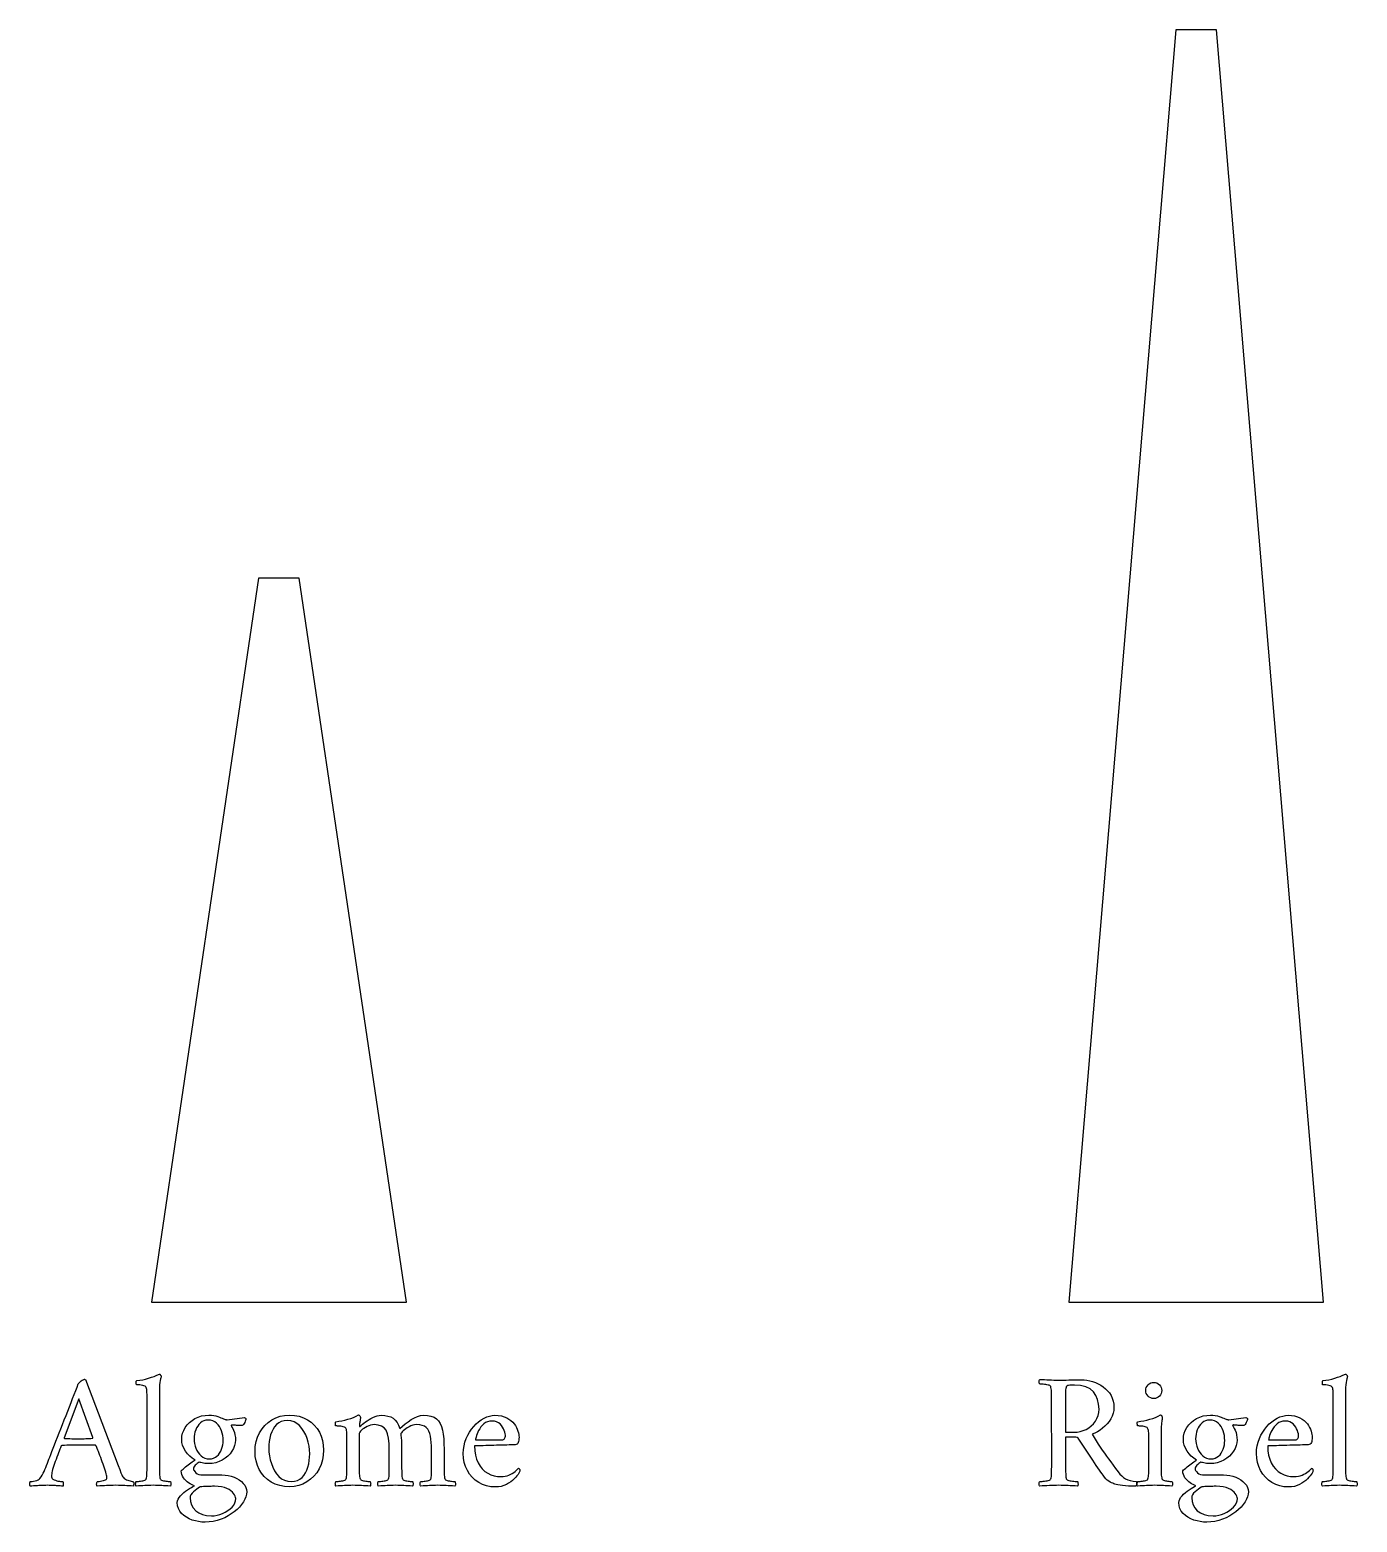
# Model space of a CAD drawing. Header units: millimetres. Extents: x -4 to 95, y -64 to 47.
# Drawn here: x 31.11 to 57.16, y -64.32 to -35.04 of the extents above; entities that cross this region are included whole.
import ezdxf

# ---------------------------------------------------------------- set-up
doc = ezdxf.new("R2010")
doc.units = ezdxf.units.MM
doc.layers.add('CUT_OUTER', color=1, linetype='Continuous')
doc.layers.add('TEXT', color=5, linetype='Continuous')

msp = doc.modelspace()

# ---------------------------------------------------------------- linework, layer by layer
at = {"layer": 'CUT_OUTER'}
for points in [[(51.5, -60), (56.5, -60), (54.4, -35.0374), (53.6, -35.0374)], [(33.5, -60), (38.5, -60), (36.4, -45.7925), (35.6, -45.7925)]]:
    msp.add_lwpolyline(points, close=True, dxfattribs=at)
at = {"layer": 'TEXT'}
for points in [[(33.4113, -61.8419), (33.4112, -61.8233), (33.4109, -61.8028), (33.4104, -61.7805), (33.4097, -61.7565), (33.4082, -61.7328), (33.4052, -61.7117), (33.4009, -61.6932), (33.3952, -61.6774), (33.386, -61.6613), (33.3714, -61.6484), (33.3513, -61.6387), (33.3258, -61.6323), (33.2971, -61.628), (33.2673, -61.625), (33.2366, -61.6232), (33.2048, -61.6226), (33.2033, -61.6201), (33.202, -61.6125), (33.2009, -61.5999), (33.2, -61.5823), (33.1999, -61.5644), (33.2012, -61.5512), (33.2039, -61.5426), (33.2081, -61.5387), (33.2673, -61.5309), (33.3258, -61.5206), (33.3835, -61.5076), (33.4403, -61.4919), (33.496, -61.4743), (33.55, -61.4552), (33.6024, -61.4348), (33.6532, -61.4129), (33.6596, -61.414), (33.6657, -61.4173), (33.6717, -61.4229), (33.6774, -61.4306), (33.6824, -61.4394), (33.6859, -61.448), (33.688, -61.4564), (33.6887, -61.4645), (33.6876, -61.469), (33.6843, -61.4823), (33.6787, -61.5044), (33.671, -61.5355), (33.6632, -61.5748), (33.6577, -61.6218), (33.6543, -61.6764), (33.6532, -61.7387), (33.6532, -63.2355), (33.6533, -63.2704), (33.6536, -63.304), (33.6541, -63.3365), (33.6548, -63.3677), (33.6564, -63.397), (33.6593, -63.4234), (33.6636, -63.447), (33.6694, -63.4677), (33.6747, -63.4756), (33.6843, -63.4831), (33.6981, -63.4901), (33.7161, -63.4968), (33.7367, -63.5027), (33.7581, -63.5077), (33.7802, -63.5116), (33.8032, -63.5145), (33.8249, -63.5166), (33.8431, -63.5181), (33.858, -63.5191), (33.8694, -63.5194), (33.8737, -63.527), (33.877, -63.5371), (33.8793, -63.5496), (33.8806, -63.5645), (33.8805, -63.5794), (33.8786, -63.5919), (33.8749, -63.602), (33.8694, -63.6097), (33.8224, -63.6066), (33.7782, -63.6036), (33.7369, -63.6009), (33.6984, -63.5984), (33.6601, -63.5963), (33.6194, -63.5948), (33.5762, -63.5939), (33.5306, -63.5935), (33.4866, -63.5939), (33.4448, -63.5948), (33.4051, -63.5963), (33.3677, -63.5984), (33.3299, -63.6009), (33.2891, -63.6036), (33.2453, -63.6066), (33.1984, -63.6097), (33.1928, -63.602), (33.1891, -63.5919), (33.1872, -63.5794), (33.1871, -63.5645), (33.1884, -63.5496), (33.1907, -63.5371), (33.1941, -63.527), (33.1984, -63.5194), (33.2097, -63.5191), (33.2242, -63.5181), (33.2419, -63.5166), (33.2629, -63.5145), (33.2853, -63.5116), (33.3073, -63.5077), (33.3288, -63.5027), (33.35, -63.4968), (33.3685, -63.4901), (33.3823, -63.4831), (33.3911, -63.4756), (33.3952, -63.4677), (33.4009, -63.447), (33.4052, -63.4234), (33.4082, -63.397), (33.4097, -63.3677), (33.4104, -63.3365), (33.4109, -63.304), (33.4112, -63.2704), (33.4113, -63.2355)], [(56.6903, -61.8419), (56.6902, -61.8233), (56.6899, -61.8028), (56.6894, -61.7805), (56.6887, -61.7565), (56.6872, -61.7328), (56.6843, -61.7117), (56.6799, -61.6932), (56.6742, -61.6774), (56.665, -61.6613), (56.6504, -61.6484), (56.6303, -61.6387), (56.6048, -61.6323), (56.5761, -61.628), (56.5464, -61.625), (56.5156, -61.6232), (56.4839, -61.6226), (56.4824, -61.6201), (56.481, -61.6125), (56.4799, -61.5999), (56.479, -61.5823), (56.4789, -61.5644), (56.4802, -61.5512), (56.483, -61.5426), (56.4871, -61.5387), (56.5464, -61.5309), (56.6048, -61.5206), (56.6625, -61.5076), (56.7194, -61.4919), (56.775, -61.4743), (56.829, -61.4552), (56.8815, -61.4348), (56.9323, -61.4129), (56.9386, -61.414), (56.9448, -61.4173), (56.9507, -61.4229), (56.9565, -61.4306), (56.9614, -61.4394), (56.9649, -61.448), (56.967, -61.4564), (56.9677, -61.4645), (56.9666, -61.469), (56.9633, -61.4823), (56.9578, -61.5044), (56.95, -61.5355), (56.9422, -61.5748), (56.9367, -61.6218), (56.9334, -61.6764), (56.9323, -61.7387), (56.9323, -63.2355), (56.9324, -63.2704), (56.9327, -63.304), (56.9332, -63.3365), (56.9339, -63.3677), (56.9354, -63.397), (56.9383, -63.4234), (56.9426, -63.447), (56.9484, -63.4677), (56.9537, -63.4756), (56.9633, -63.4831), (56.9771, -63.4901), (56.9952, -63.4968), (57.0157, -63.5027), (57.0371, -63.5077), (57.0593, -63.5116), (57.0823, -63.5145), (57.1039, -63.5166), (57.1222, -63.5181), (57.137, -63.5191), (57.1484, -63.5194), (57.1527, -63.527), (57.156, -63.5371), (57.1584, -63.5496), (57.1597, -63.5645), (57.1596, -63.5794), (57.1577, -63.5919), (57.1539, -63.602), (57.1484, -63.6097), (57.1014, -63.6066), (57.0573, -63.6036), (57.0159, -63.6009), (56.9774, -63.5984), (56.9391, -63.5963), (56.8984, -63.5948), (56.8552, -63.5939), (56.8097, -63.5935), (56.7656, -63.5939), (56.7238, -63.5948), (56.6842, -63.5963), (56.6468, -63.5984), (56.609, -63.6009), (56.5681, -63.6036), (56.5243, -63.6066), (56.4774, -63.6097), (56.4719, -63.602), (56.4681, -63.5919), (56.4662, -63.5794), (56.4661, -63.5645), (56.4674, -63.5496), (56.4698, -63.5371), (56.4731, -63.527), (56.4774, -63.5194), (56.4887, -63.5191), (56.5032, -63.5181), (56.521, -63.5166), (56.5419, -63.5145), (56.5643, -63.5116), (56.5863, -63.5077), (56.6079, -63.5027), (56.629, -63.4968), (56.6476, -63.4901), (56.6613, -63.4831), (56.6702, -63.4756), (56.6742, -63.4677), (56.6799, -63.447), (56.6843, -63.4234), (56.6872, -63.397), (56.6887, -63.3677), (56.6894, -63.3365), (56.6899, -63.304), (56.6902, -63.2704), (56.6903, -63.2355)], [(31.4565, -63.1613), (31.4584, -63.1564), (31.4641, -63.1415), (31.4737, -63.1168), (31.4871, -63.0823), (31.5037, -63.0392), (31.523, -62.9891), (31.5449, -62.932), (31.5694, -62.8677), (31.5961, -62.7981), (31.6246, -62.7246), (31.6549, -62.6473), (31.6871, -62.5661), (31.7203, -62.4825), (31.7536, -62.3976), (31.7872, -62.3115), (31.821, -62.2242), (31.8545, -62.1372), (31.8875, -62.052), (31.9199, -61.9686), (31.9516, -61.8871), (31.9822, -61.8089), (32.0109, -61.7355), (32.0378, -61.6669), (32.0629, -61.6032), (32.0713, -61.5899), (32.0835, -61.5758), (32.0995, -61.5609), (32.1194, -61.5452), (32.1398, -61.531), (32.1577, -61.521), (32.1729, -61.5149), (32.1855, -61.5129), (32.1884, -61.513), (32.1907, -61.5133), (32.1924, -61.5138), (32.1935, -61.5145), (32.1947, -61.5154), (32.1964, -61.5165), (32.1987, -61.5178), (32.2016, -61.5194), (32.8435, -63.2032), (32.8752, -63.2863), (32.8992, -63.3484), (32.9155, -63.3895), (32.9242, -63.4097), (32.9342, -63.4268), (32.948, -63.4427), (32.9656, -63.4575), (32.9871, -63.471), (33.0105, -63.483), (33.0339, -63.4931), (33.0573, -63.5015), (33.0806, -63.5081), (33.1019, -63.513), (33.119, -63.5165), (33.1318, -63.5186), (33.1403, -63.5194), (33.1458, -63.5285), (33.1492, -63.5399), (33.1506, -63.5535), (33.15, -63.5694), (33.1484, -63.5846), (33.1468, -63.5964), (33.1452, -63.6047), (33.1435, -63.6097), (33.098, -63.6066), (33.0548, -63.6036), (33.0141, -63.6009), (32.9758, -63.5984), (32.9369, -63.5963), (32.8944, -63.5948), (32.8482, -63.5939), (32.7984, -63.5935), (32.7459, -63.5939), (32.698, -63.5948), (32.6547, -63.5963), (32.6161, -63.5984), (32.5775, -63.6009), (32.5343, -63.6036), (32.4864, -63.6066), (32.4339, -63.6097), (32.4283, -63.602), (32.4246, -63.5919), (32.4227, -63.5794), (32.4226, -63.5645), (32.4241, -63.5496), (32.427, -63.5371), (32.4314, -63.527), (32.4371, -63.5194), (32.4536, -63.5186), (32.4742, -63.5165), (32.4988, -63.513), (32.5274, -63.5081), (32.5556, -63.5019), (32.579, -63.4948), (32.5976, -63.4866), (32.6113, -63.4774), (32.6169, -63.4698), (32.621, -63.4597), (32.6234, -63.4472), (32.6242, -63.4323), (32.6229, -63.4152), (32.619, -63.3931), (32.6124, -63.366), (32.6032, -63.3339), (32.592, -63.2981), (32.5794, -63.2601), (32.5654, -63.2199), (32.55, -63.1774), (32.5339, -63.1342), (32.5177, -63.0915), (32.5016, -63.0495), (32.4855, -63.0081), (32.4701, -62.9688), (32.456, -62.9331), (32.4434, -62.901), (32.4323, -62.8726), (32.4231, -62.8493), (32.4165, -62.8327), (32.4126, -62.8227), (32.4113, -62.8194), (32.4109, -62.819), (32.4097, -62.8177), (32.4077, -62.8157), (32.4048, -62.8129), (32.4016, -62.8101), (32.3984, -62.8081), (32.3952, -62.8069), (32.3919, -62.8065), (32.3663, -62.805), (32.3379, -62.804), (32.3067, -62.8034), (32.2726, -62.8032), (32.2377, -62.8032), (32.204, -62.8032), (32.1716, -62.8032), (32.1403, -62.8032), (32.1323, -62.8032), (32.1242, -62.8032), (32.1161, -62.8032), (32.1081, -62.8032), (32.1002, -62.8032), (32.0927, -62.8032), (32.0857, -62.8032), (32.079, -62.8032), (32.0325, -62.8033), (31.9895, -62.8036), (31.9502, -62.8041), (31.9145, -62.8048), (31.8782, -62.8059), (31.8371, -62.8077), (31.7911, -62.81), (31.7403, -62.8129), (31.7385, -62.8132), (31.7363, -62.8141), (31.7337, -62.8156), (31.7306, -62.8177), (31.7278, -62.8199), (31.7258, -62.8214), (31.7246, -62.8223), (31.7242, -62.8226), (31.7227, -62.8266), (31.7181, -62.8387), (31.7106, -62.8589), (31.7, -62.8871), (31.6873, -62.9209), (31.6734, -62.9577), (31.6583, -62.9975), (31.6419, -63.0403), (31.6255, -63.084), (31.6101, -63.1262), (31.5957, -63.167), (31.5823, -63.2065), (31.5691, -63.2452), (31.5585, -63.2806), (31.5505, -63.3129), (31.5452, -63.3419), (31.5416, -63.3679), (31.5391, -63.3911), (31.5376, -63.4115), (31.5371, -63.429), (31.5402, -63.4459), (31.5496, -63.4609), (31.5652, -63.4741), (31.5871, -63.4855), (31.6123, -63.4951), (31.6379, -63.5028), (31.6639, -63.5088), (31.6903, -63.5129), (31.7144, -63.5157), (31.7335, -63.5177), (31.7475, -63.519), (31.7565, -63.5194), (31.7595, -63.5243), (31.7621, -63.5327), (31.7643, -63.5445), (31.7661, -63.5597), (31.7671, -63.5755), (31.7669, -63.5891), (31.7655, -63.6005), (31.7629, -63.6097), (31.7334, -63.6081), (31.706, -63.6065), (31.6809, -63.6048), (31.6581, -63.6032), (31.6363, -63.6016), (31.6145, -63.6), (31.5927, -63.5984), (31.571, -63.5968), (31.5475, -63.5954), (31.5206, -63.5944), (31.4902, -63.5938), (31.4565, -63.5935), (31.4224, -63.5938), (31.3911, -63.5944), (31.3627, -63.5954), (31.3371, -63.5968), (31.3129, -63.5984), (31.2887, -63.6), (31.2645, -63.6016), (31.2403, -63.6032), (31.2145, -63.6048), (31.1855, -63.6065), (31.1532, -63.6081), (31.1177, -63.6097), (31.1149, -63.6047), (31.1129, -63.5964), (31.1117, -63.5846), (31.1113, -63.5694), (31.1117, -63.5535), (31.1129, -63.5399), (31.1149, -63.5285), (31.1177, -63.5194), (31.1348, -63.5184), (31.1569, -63.5157), (31.184, -63.5112), (31.2161, -63.5048), (31.2479, -63.4965), (31.2738, -63.4859), (31.2939, -63.4731), (31.3081, -63.4581), (31.3314, -63.4265), (31.3528, -63.3931), (31.3725, -63.358), (31.3903, -63.321), (31.4072, -63.2826), (31.4238, -63.2431), (31.4402, -63.2027), (31.4565, -63.1613)], [(51.7484, -61.5226), (51.802, -61.5248), (51.8565, -61.5315), (51.9117, -61.5425), (51.9677, -61.5581), (52.0231, -61.5778), (52.0762, -61.6016), (52.1271, -61.6294), (52.1758, -61.6613), (52.2211, -61.6973), (52.2617, -61.7375), (52.2977, -61.782), (52.329, -61.8306), (52.3544, -61.8836), (52.3726, -61.9407), (52.3835, -62.0021), (52.3871, -62.0677), (52.3832, -62.1238), (52.3714, -62.179), (52.3517, -62.2335), (52.3242, -62.2871), (52.2905, -62.3387), (52.2524, -62.3871), (52.2099, -62.4323), (52.1629, -62.4742), (52.1132, -62.5117), (52.0625, -62.5435), (52.0108, -62.5698), (51.9581, -62.5903), (51.9996, -62.6583), (52.0403, -62.7234), (52.0802, -62.7857), (52.1194, -62.8452), (52.1585, -62.9031), (52.1984, -62.9609), (52.2391, -63.0184), (52.2806, -63.0758), (52.3238, -63.1346), (52.3694, -63.1964), (52.4173, -63.2612), (52.4677, -63.329), (52.5023, -63.3714), (52.5383, -63.4081), (52.5757, -63.4391), (52.6145, -63.4645), (52.6572, -63.4849), (52.706, -63.5008), (52.7612, -63.5123), (52.8226, -63.5194), (52.8278, -63.5272), (52.8306, -63.5379), (52.831, -63.5514), (52.829, -63.5677), (52.826, -63.5837), (52.8234, -63.596), (52.8212, -63.6046), (52.8194, -63.6097), (52.7436, -63.609), (52.6746, -63.6069), (52.6122, -63.6033), (52.5565, -63.5984), (52.5076, -63.5924), (52.4657, -63.5859), (52.4309, -63.5787), (52.4032, -63.571), (52.3855, -63.5636), (52.3645, -63.5544), (52.3403, -63.5434), (52.3129, -63.5306), (52.2841, -63.5142), (52.2556, -63.4923), (52.2276, -63.465), (52.2, -63.4323), (52.1883, -63.4163), (52.1726, -63.3944), (52.1528, -63.3663), (52.129, -63.3323), (52.102, -63.2931), (52.0726, -63.25), (52.0407, -63.2028), (52.0065, -63.1516), (51.9704, -63.0975), (51.9331, -63.0415), (51.8946, -62.9838), (51.8548, -62.9242), (51.8149, -62.864), (51.7758, -62.8044), (51.7375, -62.7455), (51.7, -62.6871), (51.6843, -62.6702), (51.6629, -62.6581), (51.6359, -62.6508), (51.6032, -62.6484), (51.4387, -62.6484), (51.4387, -63.2355), (51.4387, -63.2403), (51.4387, -63.2452), (51.4387, -63.25), (51.4387, -63.2548), (51.4387, -63.2597), (51.4387, -63.2645), (51.4387, -63.2694), (51.4387, -63.2742), (51.4388, -63.3041), (51.4391, -63.3327), (51.4396, -63.3598), (51.4403, -63.3855), (51.4416, -63.4094), (51.444, -63.431), (51.4473, -63.4505), (51.4516, -63.4677), (51.4573, -63.4756), (51.4677, -63.4831), (51.4831, -63.4901), (51.5032, -63.4968), (51.5262, -63.5027), (51.55, -63.5077), (51.5746, -63.5116), (51.6, -63.5145), (51.6238, -63.5166), (51.6435, -63.5181), (51.6593, -63.5191), (51.671, -63.5194), (51.6753, -63.527), (51.6786, -63.5371), (51.6809, -63.5496), (51.6823, -63.5645), (51.6822, -63.5794), (51.6802, -63.5919), (51.6765, -63.602), (51.671, -63.6097), (51.6231, -63.6066), (51.5762, -63.6036), (51.5303, -63.6009), (51.4855, -63.5984), (51.4408, -63.5963), (51.3956, -63.5948), (51.3497, -63.5939), (51.3032, -63.5935), (51.2579, -63.5939), (51.2121, -63.5948), (51.1659, -63.5963), (51.1194, -63.5984), (51.0724, -63.6009), (51.025, -63.6036), (50.9772, -63.6066), (50.929, -63.6097), (50.9235, -63.602), (50.9198, -63.5919), (50.9178, -63.5794), (50.9177, -63.5645), (50.9191, -63.5496), (50.9214, -63.5371), (50.9247, -63.527), (50.929, -63.5194), (50.9407, -63.5191), (50.9565, -63.5181), (50.9762, -63.5166), (51, -63.5145), (51.0255, -63.5116), (51.0504, -63.5077), (51.0747, -63.5027), (51.0984, -63.4968), (51.1191, -63.4901), (51.1343, -63.4831), (51.1441, -63.4756), (51.1484, -63.4677), (51.1541, -63.447), (51.1585, -63.4234), (51.1614, -63.397), (51.1629, -63.3677), (51.1636, -63.3365), (51.1641, -63.304), (51.1644, -63.2704), (51.1645, -63.2355), (51.1613, -61.8903), (51.1612, -61.8553), (51.1609, -61.8214), (51.1604, -61.7884), (51.1597, -61.7565), (51.1582, -61.7265), (51.1552, -61.6996), (51.1509, -61.6757), (51.1452, -61.6548), (51.1408, -61.6458), (51.131, -61.6379), (51.1158, -61.6313), (51.0952, -61.6258), (51.0716, -61.6213), (51.0476, -61.6173), (51.0232, -61.614), (50.9984, -61.6113), (50.9753, -61.6092), (50.956, -61.6077), (50.9406, -61.6068), (50.929, -61.6065), (50.9247, -61.5988), (50.9214, -61.5887), (50.9191, -61.5762), (50.9177, -61.5613), (50.9178, -61.5464), (50.9198, -61.5339), (50.9235, -61.5238), (50.929, -61.5161), (50.9771, -61.5178), (51.0246, -61.5198), (51.0715, -61.5219), (51.1177, -61.5242), (51.1636, -61.5263), (51.2093, -61.5278), (51.2547, -61.5287), (51.3, -61.529), (51.3477, -61.5288), (51.3972, -61.5282), (51.4485, -61.5272), (51.5016, -61.5258), (51.5576, -61.5244), (51.6173, -61.5234), (51.6809, -61.5228), (51.7484, -61.5226)], [(52.0935, -62.0968), (52.0866, -61.9982), (52.0657, -61.9089), (52.0309, -61.8288), (51.9823, -61.7581), (51.9172, -61.7002), (51.8335, -61.6589), (51.7309, -61.6341), (51.6097, -61.6258), (51.5932, -61.626), (51.573, -61.6266), (51.5489, -61.6276), (51.521, -61.629), (51.4943, -61.6319), (51.4738, -61.6371), (51.4596, -61.6448), (51.4516, -61.6548), (51.4459, -61.6719), (51.4415, -61.694), (51.4386, -61.7211), (51.4371, -61.7532), (51.4364, -61.788), (51.4359, -61.823), (51.4356, -61.8582), (51.4355, -61.8935), (51.4387, -62.5516), (51.6065, -62.5516), (51.667, -62.5481), (51.7262, -62.5375), (51.784, -62.5199), (51.8403, -62.4952), (51.8934, -62.4641), (51.9415, -62.4274), (51.9846, -62.3851), (52.0226, -62.3371), (52.0536, -62.284), (52.0758, -62.2262), (52.0891, -62.1638), (52.0935, -62.0968)], [(53.0097, -61.7323), (53.0126, -61.7011), (53.0214, -61.6722), (53.036, -61.6455), (53.0565, -61.621), (53.0809, -61.6005), (53.1077, -61.5859), (53.1366, -61.5771), (53.1677, -61.5742), (53.1989, -61.5771), (53.2278, -61.5859), (53.2545, -61.6005), (53.279, -61.621), (53.2995, -61.6455), (53.3141, -61.6722), (53.3229, -61.7011), (53.3258, -61.7323), (53.3229, -61.7634), (53.3141, -61.7923), (53.2995, -61.8191), (53.279, -61.8435), (53.2545, -61.864), (53.2278, -61.8786), (53.1989, -61.8874), (53.1677, -61.8903), (53.1366, -61.8874), (53.1077, -61.8786), (53.0809, -61.864), (53.0565, -61.8435), (53.036, -61.8191), (53.0214, -61.7923), (53.0126, -61.7634), (53.0097, -61.7323)], [(32.0726, -61.8935), (31.7855, -62.6613), (31.7856, -62.6617), (31.7859, -62.6629), (31.7864, -62.6649), (31.7871, -62.6677), (31.788, -62.6706), (31.7891, -62.6726), (31.7904, -62.6738), (31.7919, -62.6742), (31.8241, -62.6757), (31.8593, -62.677), (31.8975, -62.6781), (31.9387, -62.679), (31.9793, -62.6797), (32.0157, -62.6802), (32.0479, -62.6805), (32.0758, -62.6806), (32.112, -62.6804), (32.1464, -62.6798), (32.1789, -62.6788), (32.2097, -62.6774), (32.2402, -62.6758), (32.2722, -62.6742), (32.3055, -62.6726), (32.3403, -62.671), (32.3432, -62.6705), (32.3456, -62.669), (32.3473, -62.6664), (32.3484, -62.6629), (32.3491, -62.6594), (32.3496, -62.6569), (32.3499, -62.6553), (32.35, -62.6548)], [(34.8823, -63.3903), (34.9443, -63.3931), (35.0044, -63.4016), (35.0628, -63.4157), (35.1194, -63.4355), (35.1724, -63.4599), (35.2202, -63.4879), (35.2627, -63.5196), (35.3, -63.5548), (35.3303, -63.5929), (35.352, -63.6331), (35.365, -63.6752), (35.3694, -63.7194), (35.3652, -63.7681), (35.3528, -63.8177), (35.3322, -63.8681), (35.3032, -63.9194), (35.2672, -63.9702), (35.2254, -64.0194), (35.1777, -64.0669), (35.1242, -64.1129), (35.0655, -64.1559), (35.0024, -64.1948), (34.9349, -64.2293), (34.8629, -64.2597), (34.7877, -64.2844), (34.7105, -64.302), (34.6313, -64.3126), (34.55, -64.3161), (34.4871, -64.3135), (34.4242, -64.3056), (34.3613, -64.2925), (34.2984, -64.2742), (34.2381, -64.2505), (34.1831, -64.2214), (34.1333, -64.1868), (34.0887, -64.1468), (34.052, -64.1013), (34.0258, -64.0504), (34.0101, -63.9941), (34.0048, -63.9323), (34.0087, -63.8972), (34.0202, -63.8629), (34.0393, -63.8294), (34.0661, -63.7968), (34.098, -63.7653), (34.1323, -63.7355), (34.169, -63.7073), (34.2081, -63.6806), (34.2466, -63.6565), (34.2815, -63.6355), (34.3127, -63.6177), (34.3403, -63.6032), (34.3126, -63.5923), (34.2843, -63.579), (34.2553, -63.5633), (34.2258, -63.5452), (34.1971, -63.5245), (34.1706, -63.5012), (34.1463, -63.4753), (34.1242, -63.4468), (34.1058, -63.4158), (34.0927, -63.3827), (34.0849, -63.3473), (34.0823, -63.3097), (34.0983, -63.2928), (34.1173, -63.2746), (34.1394, -63.2549), (34.1645, -63.2339), (34.1911, -63.2124), (34.2177, -63.1915), (34.2444, -63.1713), (34.271, -63.1516), (34.2961, -63.1337), (34.3181, -63.1185), (34.3372, -63.1063), (34.3532, -63.0968), (34.2979, -63.0616), (34.248, -63.0206), (34.2035, -62.9737), (34.1645, -62.921), (34.1328, -62.865), (34.1101, -62.8085), (34.0965, -62.7513), (34.0919, -62.6935), (34.0963, -62.6318), (34.1093, -62.5722), (34.1309, -62.5148), (34.1613, -62.4597), (34.1992, -62.4082), (34.2435, -62.3617), (34.2944, -62.3203), (34.3516, -62.2839), (34.414, -62.2542), (34.4802, -62.2331), (34.5503, -62.2204), (34.6242, -62.2161), (34.6738, -62.2178), (34.7194, -62.223), (34.7609, -62.2316), (34.7984, -62.2435), (34.8321, -62.2566), (34.8621, -62.2681), (34.8885, -62.2783), (34.9113, -62.2871), (34.9311, -62.2942), (34.9456, -62.2992), (34.9545, -62.3022), (34.9581, -62.3032), (34.9602, -62.3036), (34.9649, -62.3048), (34.9723, -62.3069), (34.9823, -62.3097), (35.321, -62.2613), (35.3337, -62.2669), (35.3427, -62.2742), (35.3482, -62.2831), (35.35, -62.2935), (35.3486, -62.3049), (35.3444, -62.3198), (35.3373, -62.338), (35.3274, -62.3597), (35.3159, -62.3811), (35.304, -62.3988), (35.2917, -62.4126), (35.279, -62.4226), (35.2591, -62.4211), (35.2379, -62.4198), (35.2155, -62.4186), (35.1919, -62.4177), (35.1685, -62.4168), (35.1468, -62.4157), (35.1266, -62.4144), (35.1081, -62.4129), (35.0925, -62.4115), (35.0815, -62.4105), (35.0748, -62.4099), (35.0726, -62.4097), (35.0669, -62.4103), (35.0629, -62.4121), (35.0605, -62.4151), (35.0597, -62.4194), (35.0676, -62.4301), (35.0786, -62.4496), (35.0926, -62.4777), (35.1097, -62.5145), (35.1259, -62.5574), (35.1375, -62.6036), (35.1445, -62.6533), (35.1468, -62.7065), (35.1424, -62.7611), (35.1294, -62.8153), (35.1078, -62.8692), (35.0774, -62.9226), (35.0395, -62.9735), (34.9952, -63.0198), (34.9444, -63.0614), (34.8871, -63.0984), (34.8247, -63.1287), (34.7585, -63.1504), (34.6884, -63.1634), (34.6145, -63.1677), (34.5927, -63.1671), (34.5694, -63.1653), (34.5444, -63.1623), (34.5177, -63.1581), (34.4921, -63.1532), (34.4702, -63.1484), (34.4518, -63.1435), (34.4371, -63.1387), (34.4164, -63.151), (34.3964, -63.1653), (34.3769, -63.1817), (34.3581, -63.2), (34.3418, -63.2194), (34.3302, -63.2387), (34.3233, -63.2581), (34.321, -63.2774), (34.324, -63.2901), (34.3331, -63.3056), (34.3482, -63.324), (34.3694, -63.3452), (34.3964, -63.3649), (34.429, -63.379), (34.4673, -63.3875), (34.5113, -63.3903)], [(34.6113, -62.3129), (34.5679, -62.3163), (34.5282, -62.3266), (34.4921, -62.3438), (34.4597, -62.3677), (34.4308, -62.397), (34.4056, -62.4298), (34.3841, -62.4663), (34.3661, -62.5065), (34.352, -62.5488), (34.3419, -62.5919), (34.3359, -62.6359), (34.3339, -62.6806), (34.3361, -62.7286), (34.3427, -62.7758), (34.3538, -62.8222), (34.3694, -62.8677), (34.3891, -62.9109), (34.4129, -62.95), (34.4407, -62.9851), (34.4726, -63.0161), (34.5083, -63.0415), (34.5476, -63.0597), (34.5905, -63.0706), (34.6371, -63.0742), (34.6789, -63.0709), (34.7173, -63.0609), (34.7523, -63.0443), (34.7839, -63.021), (34.8119, -62.9925), (34.8363, -62.9605), (34.8571, -62.9248), (34.8742, -62.8855), (34.8876, -62.8441), (34.8972, -62.802), (34.9029, -62.7594), (34.9048, -62.7161), (34.9028, -62.6666), (34.8968, -62.6181), (34.8867, -62.5707), (34.8726, -62.5242), (34.8544, -62.4802), (34.8323, -62.4403), (34.806, -62.4044), (34.7758, -62.3726), (34.7413, -62.3465), (34.7024, -62.3278), (34.6591, -62.3166), (34.6113, -62.3129)], [(36.2016, -62.2161), (36.3027, -62.2218), (36.3964, -62.2387), (36.4826, -62.2669), (36.5613, -62.3065), (36.6321, -62.3556), (36.6944, -62.4129), (36.7482, -62.4782), (36.7935, -62.5516), (36.8295, -62.6317), (36.8552, -62.7169), (36.8707, -62.8075), (36.8758, -62.9032), (36.8704, -63.0023), (36.854, -63.0964), (36.8268, -63.1854), (36.7887, -63.2694), (36.7411, -63.3466), (36.6855, -63.4153), (36.6218, -63.4756), (36.55, -63.5274), (36.4718, -63.5691), (36.3887, -63.5988), (36.3008, -63.6166), (36.2081, -63.6226), (36.1082, -63.6168), (36.0149, -63.5996), (35.9283, -63.5709), (35.8484, -63.5306), (35.7762, -63.4806), (35.7129, -63.4226), (35.6585, -63.3565), (35.6129, -63.2823), (35.5769, -63.2015), (35.5512, -63.1157), (35.5358, -63.0249), (35.5306, -62.929), (35.5362, -62.83), (35.5528, -62.7363), (35.5805, -62.6478), (35.6194, -62.5645), (35.6676, -62.4881), (35.7238, -62.4202), (35.7878, -62.3607), (35.8597, -62.3097), (35.9379, -62.2687), (36.021, -62.2395), (36.1089, -62.222), (36.2016, -62.2161)], [(36.1661, -62.3226), (36.1032, -62.3275), (36.0468, -62.3423), (35.9968, -62.367), (35.9532, -62.4016), (35.9157, -62.444), (35.8839, -62.4919), (35.8577, -62.5456), (35.8371, -62.6048), (35.8216, -62.6676), (35.8105, -62.7319), (35.8038, -62.7975), (35.8016, -62.8645), (35.8047, -62.9403), (35.8141, -63.0161), (35.8297, -63.0919), (35.8516, -63.1677), (35.8796, -63.2403), (35.9137, -63.3065), (35.9538, -63.3661), (36, -63.4194), (36.0519, -63.4631), (36.1093, -63.4944), (36.1721, -63.5131), (36.2403, -63.5194), (36.3045, -63.5144), (36.3617, -63.4996), (36.4118, -63.4749), (36.4548, -63.4403), (36.4916, -63.3979), (36.523, -63.3496), (36.5489, -63.2955), (36.5694, -63.2355), (36.5849, -63.1722), (36.596, -63.1081), (36.6026, -63.0431), (36.6048, -62.9774), (36.6016, -62.9003), (36.5919, -62.8238), (36.5758, -62.7479), (36.5532, -62.6726), (36.5246, -62.6007), (36.4903, -62.5351), (36.4504, -62.4757), (36.4048, -62.4226), (36.3536, -62.3788), (36.2968, -62.3476), (36.2343, -62.3288), (36.1661, -62.3226)], [(38.0113, -62.2194), (38.0789, -62.2231), (38.1399, -62.2343), (38.1943, -62.2529), (38.2419, -62.279), (38.2832, -62.314), (38.3181, -62.3593), (38.3469, -62.4148), (38.3694, -62.4806), (38.4223, -62.4345), (38.4778, -62.3895), (38.536, -62.3458), (38.5968, -62.3032), (38.6582, -62.2665), (38.7181, -62.2403), (38.7767, -62.2246), (38.8339, -62.2194), (38.9141, -62.2238), (38.9839, -62.2371), (39.0431, -62.2593), (39.0919, -62.2903), (39.132, -62.3306), (39.1649, -62.3806), (39.1908, -62.4403), (39.2097, -62.5097), (39.2231, -62.5889), (39.2327, -62.6782), (39.2384, -62.7776), (39.2403, -62.8871), (39.2403, -63.2355), (39.2404, -63.2704), (39.2407, -63.304), (39.2412, -63.3365), (39.2419, -63.3677), (39.2434, -63.397), (39.2464, -63.4234), (39.2507, -63.447), (39.2565, -63.4677), (39.2618, -63.4756), (39.2714, -63.4831), (39.2852, -63.4901), (39.3032, -63.4968), (39.3237, -63.5027), (39.3448, -63.5077), (39.3664, -63.5116), (39.3887, -63.5145), (39.4097, -63.5166), (39.4274, -63.5181), (39.4419, -63.5191), (39.4532, -63.5194), (39.4576, -63.527), (39.4609, -63.5371), (39.4632, -63.5496), (39.4645, -63.5645), (39.4644, -63.5794), (39.4625, -63.5919), (39.4588, -63.602), (39.4532, -63.6097), (39.4064, -63.6066), (39.3625, -63.6036), (39.3217, -63.6009), (39.2839, -63.5984), (39.2463, -63.5963), (39.206, -63.5948), (39.1632, -63.5939), (39.1177, -63.5935), (39.0736, -63.5939), (39.0315, -63.5948), (38.9913, -63.5963), (38.9532, -63.5984), (38.9147, -63.6009), (38.8734, -63.6036), (38.8292, -63.6066), (38.7823, -63.6097), (38.7767, -63.602), (38.773, -63.5919), (38.7711, -63.5794), (38.771, -63.5645), (38.7723, -63.5496), (38.7746, -63.5371), (38.7779, -63.527), (38.7823, -63.5194), (38.7936, -63.5191), (38.8085, -63.5181), (38.8267, -63.5166), (38.8484, -63.5145), (38.8715, -63.5116), (38.894, -63.5077), (38.9158, -63.5027), (38.9371, -63.4968), (38.9556, -63.4901), (38.9694, -63.4831), (38.9782, -63.4756), (38.9823, -63.4677), (38.9866, -63.4505), (38.9899, -63.431), (38.9922, -63.4094), (38.9935, -63.3855), (38.9943, -63.3598), (38.9948, -63.3327), (38.9951, -63.3041), (38.9952, -63.2742), (38.9952, -63.2694), (38.9952, -63.2645), (38.9952, -63.2597), (38.9952, -63.2548), (38.9952, -63.25), (38.9952, -63.2452), (38.9952, -63.2403), (38.9952, -63.2355), (38.9952, -62.8968), (38.9939, -62.8208), (38.9899, -62.7508), (38.9834, -62.6869), (38.9742, -62.629), (38.9612, -62.5774), (38.9431, -62.5323), (38.9201, -62.4935), (38.8919, -62.4613), (38.8571, -62.4359), (38.8137, -62.4177), (38.7619, -62.4069), (38.7016, -62.4032), (38.6633, -62.4057), (38.6258, -62.4133), (38.5891, -62.4259), (38.5532, -62.4435), (38.5194, -62.4639), (38.4887, -62.4847), (38.4613, -62.5058), (38.4371, -62.5274), (38.4173, -62.5473), (38.4032, -62.5633), (38.3948, -62.5755), (38.3919, -62.5839), (38.392, -62.5862), (38.3923, -62.5899), (38.3928, -62.5951), (38.3935, -62.6016), (38.3943, -62.6084), (38.3948, -62.6141), (38.3951, -62.6189), (38.3952, -62.6226), (38.3982, -62.6466), (38.4008, -62.6734), (38.403, -62.703), (38.4048, -62.7355), (38.4062, -62.7679), (38.4073, -62.7976), (38.4079, -62.8244), (38.4081, -62.8484), (38.4081, -63.2355), (38.4082, -63.2704), (38.4085, -63.304), (38.409, -63.3365), (38.4097, -63.3677), (38.4112, -63.397), (38.4141, -63.4234), (38.4184, -63.447), (38.4242, -63.4677), (38.4295, -63.4756), (38.4391, -63.4831), (38.4529, -63.4901), (38.471, -63.4968), (38.4914, -63.5027), (38.5125, -63.5077), (38.5342, -63.5116), (38.5565, -63.5145), (38.5774, -63.5166), (38.5952, -63.5181), (38.6097, -63.5191), (38.621, -63.5194), (38.6253, -63.527), (38.6286, -63.5371), (38.6309, -63.5496), (38.6323, -63.5645), (38.6322, -63.5794), (38.6302, -63.5919), (38.6265, -63.602), (38.621, -63.6097), (38.5741, -63.6066), (38.5302, -63.6036), (38.4894, -63.6009), (38.4516, -63.5984), (38.414, -63.5963), (38.3738, -63.5948), (38.3309, -63.5939), (38.2855, -63.5935), (38.2413, -63.5939), (38.1992, -63.5948), (38.1591, -63.5963), (38.121, -63.5984), (38.0825, -63.6009), (38.0411, -63.6036), (37.997, -63.6066), (37.95, -63.6097), (37.9445, -63.602), (37.9407, -63.5919), (37.9388, -63.5794), (37.9387, -63.5645), (37.94, -63.5496), (37.9423, -63.5371), (37.9457, -63.527), (37.95, -63.5194), (37.9614, -63.5191), (37.9762, -63.5181), (37.9945, -63.5166), (38.0161, -63.5145), (38.0392, -63.5116), (38.0617, -63.5077), (38.0836, -63.5027), (38.1048, -63.4968), (38.1234, -63.4901), (38.1371, -63.4831), (38.146, -63.4756), (38.15, -63.4677), (38.1557, -63.447), (38.1601, -63.4234), (38.163, -63.397), (38.1645, -63.3677), (38.1652, -63.3365), (38.1657, -63.304), (38.166, -63.2704), (38.1661, -63.2355), (38.1661, -62.9129), (38.1622, -62.7803), (38.1504, -62.6698), (38.1307, -62.5811), (38.1032, -62.5145), (38.065, -62.4658), (38.0133, -62.431), (37.9481, -62.4102), (37.8694, -62.4032), (37.8341, -62.4054), (37.7992, -62.4121), (37.7647, -62.4232), (37.7306, -62.4387), (37.6983, -62.4568), (37.669, -62.4754), (37.6426, -62.4947), (37.6194, -62.5145), (37.6003, -62.5336), (37.5867, -62.5504), (37.5785, -62.565), (37.5758, -62.5774), (37.5758, -63.2355), (37.5759, -63.2704), (37.5762, -63.304), (37.5767, -63.3365), (37.5774, -63.3677), (37.5789, -63.397), (37.5819, -63.4234), (37.5862, -63.447), (37.5919, -63.4677), (37.5973, -63.4756), (37.6069, -63.4831), (37.6207, -63.4901), (37.6387, -63.4968), (37.6592, -63.5027), (37.6802, -63.5077), (37.7019, -63.5116), (37.7242, -63.5145), (37.7452, -63.5166), (37.7629, -63.5181), (37.7774, -63.5191), (37.7887, -63.5194), (37.793, -63.527), (37.7964, -63.5371), (37.7987, -63.5496), (37.8, -63.5645), (37.7999, -63.5794), (37.798, -63.5919), (37.7943, -63.602), (37.7887, -63.6097), (37.7418, -63.6066), (37.698, -63.6036), (37.6572, -63.6009), (37.6194, -63.5984), (37.5818, -63.5963), (37.5415, -63.5948), (37.4987, -63.5939), (37.4532, -63.5935), (37.4091, -63.5939), (37.3669, -63.5948), (37.3268, -63.5963), (37.2887, -63.5984), (37.2502, -63.6009), (37.2089, -63.6036), (37.1647, -63.6066), (37.1177, -63.6097), (37.1122, -63.602), (37.1085, -63.5919), (37.1066, -63.5794), (37.1065, -63.5645), (37.1078, -63.5496), (37.1101, -63.5371), (37.1134, -63.527), (37.1177, -63.5194), (37.1291, -63.5191), (37.144, -63.5181), (37.1622, -63.5166), (37.1839, -63.5145), (37.207, -63.5116), (37.2294, -63.5077), (37.2513, -63.5027), (37.2726, -63.4968), (37.2911, -63.4901), (37.3048, -63.4831), (37.3137, -63.4756), (37.3177, -63.4677), (37.3235, -63.447), (37.3278, -63.4234), (37.3307, -63.397), (37.3323, -63.3677), (37.333, -63.3365), (37.3335, -63.304), (37.3338, -63.2704), (37.3339, -63.2355), (37.3339, -62.6613), (37.3338, -62.6435), (37.3335, -62.6226), (37.333, -62.5984), (37.3323, -62.571), (37.3307, -62.5438), (37.3278, -62.5202), (37.3235, -62.5002), (37.3177, -62.4839), (37.3107, -62.4705), (37.2992, -62.4593), (37.2833, -62.4503), (37.2629, -62.4435), (37.2403, -62.4385), (37.2177, -62.4347), (37.1952, -62.4321), (37.1726, -62.4306), (37.152, -62.4299), (37.1355, -62.4294), (37.123, -62.4291), (37.1145, -62.429), (37.1129, -62.4242), (37.1113, -62.4161), (37.1097, -62.4048), (37.1081, -62.3903), (37.1073, -62.3754), (37.1081, -62.3629), (37.1105, -62.3528), (37.1145, -62.3452), (37.1754, -62.3361), (37.2355, -62.325), (37.2948, -62.3119), (37.3532, -62.2968), (37.4099, -62.2794), (37.4637, -62.2597), (37.5147, -62.2375), (37.5629, -62.2129), (37.5693, -62.2141), (37.5754, -62.2177), (37.5814, -62.2238), (37.5871, -62.2323), (37.592, -62.2415), (37.5956, -62.25), (37.5977, -62.2577), (37.5984, -62.2645), (37.5981, -62.271), (37.5972, -62.2806), (37.5957, -62.2935), (37.5935, -62.3097), (37.5911, -62.3274), (37.5887, -62.3452), (37.5863, -62.3629), (37.5839, -62.3806), (37.5818, -62.397), (37.5802, -62.4105), (37.5793, -62.4212), (37.579, -62.429), (37.5794, -62.4347), (37.5806, -62.4387), (37.5827, -62.4411), (37.5855, -62.4419), (37.5873, -62.4415), (37.5895, -62.4403), (37.5921, -62.4383), (37.5952, -62.4355), (37.6161, -62.4168), (37.6403, -62.3964), (37.6677, -62.3741), (37.6984, -62.35), (37.7318, -62.3256), (37.7673, -62.3024), (37.8051, -62.2804), (37.8452, -62.2597), (37.8864, -62.242), (37.9278, -62.2294), (37.9695, -62.2219), (38.0113, -62.2194)], [(39.8403, -62.8194), (39.8433, -62.9153), (39.8556, -63.0032), (39.8772, -63.0831), (39.9081, -63.1548), (39.9466, -63.2182), (39.9911, -63.273), (40.0417, -63.3191), (40.0984, -63.3565), (40.1593, -63.3854), (40.2226, -63.406), (40.2883, -63.4184), (40.3565, -63.4226), (40.399, -63.4207), (40.4395, -63.4149), (40.478, -63.4053), (40.5145, -63.3919), (40.5486, -63.376), (40.5798, -63.3589), (40.6083, -63.3405), (40.6339, -63.321), (40.6562, -63.3019), (40.675, -63.2851), (40.6901, -63.2705), (40.7016, -63.2581), (40.7037, -63.2588), (40.7069, -63.2609), (40.711, -63.2644), (40.7161, -63.2694), (40.7211, -63.2755), (40.7246, -63.2827), (40.7267, -63.2908), (40.7274, -63.3), (40.7262, -63.3133), (40.7226, -63.3274), (40.7165, -63.3423), (40.7081, -63.3581), (40.6915, -63.3818), (40.671, -63.4077), (40.6464, -63.4358), (40.6177, -63.4661), (40.5851, -63.4967), (40.5484, -63.5254), (40.5077, -63.5523), (40.4629, -63.5774), (40.4143, -63.5986), (40.3621, -63.6137), (40.3062, -63.6228), (40.2468, -63.6258), (40.1575, -63.6204), (40.0734, -63.604), (39.9946, -63.5768), (39.921, -63.5387), (39.8538, -63.4913), (39.7944, -63.4363), (39.7425, -63.3736), (39.6984, -63.3032), (39.6631, -63.2268), (39.6379, -63.146), (39.6228, -63.0607), (39.6177, -62.971), (39.6213, -62.8932), (39.6319, -62.8181), (39.6495, -62.7457), (39.6742, -62.6758), (39.7046, -62.6095), (39.7395, -62.5476), (39.7788, -62.4901), (39.8226, -62.4371), (39.8697, -62.389), (39.919, -62.3464), (39.9705, -62.3092), (40.0242, -62.2774), (40.0786, -62.252), (40.1323, -62.2339), (40.1851, -62.223), (40.2371, -62.2194), (40.3049, -62.2224), (40.3665, -62.2315), (40.4219, -62.2466), (40.471, -62.2677), (40.5145, -62.2933), (40.5532, -62.3218), (40.5871, -62.353), (40.6161, -62.3871), (40.6407, -62.4226), (40.6613, -62.4581), (40.6778, -62.4935), (40.6903, -62.529), (40.6995, -62.5631), (40.706, -62.5944), (40.71, -62.6228), (40.7113, -62.6484), (40.7103, -62.6804), (40.7073, -62.7089), (40.7022, -62.7337), (40.6952, -62.7548), (40.6853, -62.772), (40.6718, -62.7847), (40.6546, -62.7929), (40.6339, -62.7968), (40.6158, -62.7983), (40.5907, -62.7996), (40.5586, -62.8007), (40.5194, -62.8016), (40.4751, -62.8025), (40.4278, -62.8036), (40.3775, -62.8049), (40.3242, -62.8065), (40.2696, -62.8081), (40.2153, -62.8097), (40.1615, -62.8113), (40.1081, -62.8129), (40.0569, -62.8144), (40.0097, -62.8157), (39.9665, -62.8168), (39.9274, -62.8177), (39.8942, -62.8184), (39.8685, -62.819), (39.8506, -62.8193), (39.8403, -62.8194)], [(39.8565, -62.7032), (40.3694, -62.7032), (40.3834, -62.7022), (40.3964, -62.6992), (40.4084, -62.6942), (40.4194, -62.6871), (40.4287, -62.6774), (40.4359, -62.6645), (40.4408, -62.6484), (40.4435, -62.629), (40.4433, -62.6077), (40.4395, -62.5823), (40.4321, -62.5528), (40.421, -62.5194), (40.4061, -62.4847), (40.3875, -62.4516), (40.365, -62.4202), (40.3387, -62.3903), (40.308, -62.3649), (40.2722, -62.3468), (40.2314, -62.3359), (40.1855, -62.3323), (40.1377, -62.3358), (40.0944, -62.3464), (40.0554, -62.364), (40.021, -62.3887), (39.9904, -62.4179), (39.9633, -62.4492), (39.9396, -62.4825), (39.9194, -62.5177), (39.9022, -62.553), (39.8879, -62.5863), (39.8764, -62.6175), (39.8677, -62.6468), (39.8616, -62.6715), (39.8577, -62.6891), (39.8559, -62.6997), (39.8565, -62.7032)], [(53.3129, -63.2355), (53.313, -63.2704), (53.3133, -63.304), (53.3138, -63.3365), (53.3145, -63.3677), (53.316, -63.397), (53.319, -63.4234), (53.3233, -63.447), (53.329, -63.4677), (53.3344, -63.4756), (53.344, -63.4831), (53.3578, -63.4901), (53.3758, -63.4968), (53.3963, -63.5027), (53.4173, -63.5077), (53.439, -63.5116), (53.4613, -63.5145), (53.4823, -63.5166), (53.5, -63.5181), (53.5145, -63.5191), (53.5258, -63.5194), (53.5301, -63.527), (53.5335, -63.5371), (53.5358, -63.5496), (53.5371, -63.5645), (53.537, -63.5794), (53.5351, -63.5919), (53.5314, -63.602), (53.5258, -63.6097), (53.4789, -63.6066), (53.4351, -63.6036), (53.3943, -63.6009), (53.3565, -63.5984), (53.3189, -63.5963), (53.2786, -63.5948), (53.2358, -63.5939), (53.1903, -63.5935), (53.1462, -63.5939), (53.104, -63.5948), (53.0639, -63.5963), (53.0258, -63.5984), (52.9873, -63.6009), (52.946, -63.6036), (52.9018, -63.6066), (52.8548, -63.6097), (52.8493, -63.602), (52.8456, -63.5919), (52.8436, -63.5794), (52.8435, -63.5645), (52.8449, -63.5496), (52.8472, -63.5371), (52.8505, -63.527), (52.8548, -63.5194), (52.8662, -63.5191), (52.881, -63.5181), (52.8993, -63.5166), (52.921, -63.5145), (52.9441, -63.5116), (52.9665, -63.5077), (52.9884, -63.5027), (53.0097, -63.4968), (53.0282, -63.4901), (53.0419, -63.4831), (53.0508, -63.4756), (53.0548, -63.4677), (53.0606, -63.447), (53.0649, -63.4234), (53.0678, -63.397), (53.0694, -63.3677), (53.0701, -63.3365), (53.0706, -63.304), (53.0709, -63.2704), (53.071, -63.2355), (53.071, -62.6484), (53.0709, -62.631), (53.0706, -62.6113), (53.0701, -62.5891), (53.0694, -62.5645), (53.0678, -62.5401), (53.0649, -62.5185), (53.0606, -62.4998), (53.0548, -62.4839), (53.0478, -62.4705), (53.0363, -62.4593), (53.0204, -62.4503), (53, -62.4435), (52.9774, -62.4385), (52.9548, -62.4347), (52.9323, -62.4321), (52.9097, -62.4306), (52.8891, -62.4299), (52.8726, -62.4294), (52.8601, -62.4291), (52.8516, -62.429), (52.85, -62.4242), (52.8484, -62.4161), (52.8468, -62.4048), (52.8452, -62.3903), (52.8444, -62.3754), (52.8452, -62.3629), (52.8476, -62.3528), (52.8516, -62.3452), (52.9125, -62.3361), (52.9726, -62.325), (53.0319, -62.3119), (53.0903, -62.2968), (53.147, -62.2794), (53.2008, -62.2597), (53.2518, -62.2375), (53.3, -62.2129), (53.3064, -62.2141), (53.3125, -62.2177), (53.3184, -62.2238), (53.3242, -62.2323), (53.3291, -62.2415), (53.3327, -62.25), (53.3348, -62.2577), (53.3355, -62.2645), (53.3351, -62.2716), (53.3339, -62.2831), (53.3319, -62.299), (53.329, -62.3194), (53.3259, -62.3419), (53.323, -62.3645), (53.3203, -62.3871), (53.3177, -62.4097), (53.3156, -62.4304), (53.3141, -62.4476), (53.3132, -62.4611), (53.3129, -62.471)], [(54.5387, -63.3903), (54.6007, -63.3931), (54.6609, -63.4016), (54.7193, -63.4157), (54.7758, -63.4355), (54.8288, -63.4599), (54.8766, -63.4879), (54.9192, -63.5196), (54.9565, -63.5548), (54.9868, -63.5929), (55.0085, -63.6331), (55.0215, -63.6752), (55.0258, -63.7194), (55.0217, -63.7681), (55.0093, -63.8177), (54.9886, -63.8681), (54.9597, -63.9194), (54.9237, -63.9702), (54.8819, -64.0194), (54.8342, -64.0669), (54.7806, -64.1129), (54.722, -64.1559), (54.6589, -64.1948), (54.5913, -64.2293), (54.5194, -64.2597), (54.4442, -64.2844), (54.3669, -64.302), (54.2877, -64.3126), (54.2065, -64.3161), (54.1435, -64.3135), (54.0806, -64.3056), (54.0177, -64.2925), (53.9548, -64.2742), (53.8946, -64.2505), (53.8395, -64.2214), (53.7897, -64.1868), (53.7452, -64.1468), (53.7085, -64.1013), (53.6823, -64.0504), (53.6665, -63.9941), (53.6613, -63.9323), (53.6651, -63.8972), (53.6766, -63.8629), (53.6958, -63.8294), (53.7226, -63.7968), (53.7544, -63.7653), (53.7887, -63.7355), (53.8254, -63.7073), (53.8645, -63.6806), (53.903, -63.6565), (53.9379, -63.6355), (53.9692, -63.6177), (53.9968, -63.6032), (53.9691, -63.5923), (53.9407, -63.579), (53.9118, -63.5633), (53.8823, -63.5452), (53.8535, -63.5245), (53.827, -63.5012), (53.8027, -63.4753), (53.7806, -63.4468), (53.7623, -63.4158), (53.7492, -63.3827), (53.7413, -63.3473), (53.7387, -63.3097), (53.7547, -63.2928), (53.7738, -63.2746), (53.7959, -63.2549), (53.821, -63.2339), (53.8476, -63.2124), (53.8742, -63.1915), (53.9008, -63.1713), (53.9274, -63.1516), (53.9525, -63.1337), (53.9746, -63.1185), (53.9936, -63.1063), (54.0097, -63.0968), (53.9543, -63.0616), (53.9044, -63.0206), (53.86, -62.9737), (53.821, -62.921), (53.7892, -62.865), (53.7665, -62.8085), (53.7529, -62.7513), (53.7484, -62.6935), (53.7527, -62.6318), (53.7657, -62.5722), (53.7874, -62.5148), (53.8177, -62.4597), (53.8556, -62.4082), (53.9, -62.3617), (53.9508, -62.3203), (54.0081, -62.2839), (54.0705, -62.2542), (54.1367, -62.2331), (54.2068, -62.2204), (54.2806, -62.2161), (54.3302, -62.2178), (54.3758, -62.223), (54.4173, -62.2316), (54.4548, -62.2435), (54.4885, -62.2566), (54.5185, -62.2681), (54.545, -62.2783), (54.5677, -62.2871), (54.5876, -62.2942), (54.602, -62.2992), (54.611, -62.3022), (54.6145, -62.3032), (54.6166, -62.3036), (54.6214, -62.3048), (54.6287, -62.3069), (54.6387, -62.3097), (54.9774, -62.2613), (54.9901, -62.2669), (54.9992, -62.2742), (55.0046, -62.2831), (55.0065, -62.2935), (55.005, -62.3049), (55.0008, -62.3198), (54.9937, -62.338), (54.9839, -62.3597), (54.9724, -62.3811), (54.9605, -62.3988), (54.9482, -62.4126), (54.9355, -62.4226), (54.9155, -62.4211), (54.8944, -62.4198), (54.872, -62.4186), (54.8484, -62.4177), (54.825, -62.4168), (54.8032, -62.4157), (54.7831, -62.4144), (54.7645, -62.4129), (54.749, -62.4115), (54.7379, -62.4105), (54.7313, -62.4099), (54.729, -62.4097), (54.7234, -62.4103), (54.7194, -62.4121), (54.7169, -62.4151), (54.7161, -62.4194), (54.7241, -62.4301), (54.7351, -62.4496), (54.7491, -62.4777), (54.7661, -62.5145), (54.7824, -62.5574), (54.794, -62.6036), (54.8009, -62.6533), (54.8032, -62.7065), (54.7989, -62.7611), (54.7859, -62.8153), (54.7642, -62.8692), (54.7339, -62.9226), (54.696, -62.9735), (54.6516, -63.0198), (54.6008, -63.0614), (54.5435, -63.0984), (54.4811, -63.1287), (54.4149, -63.1504), (54.3449, -63.1634), (54.271, -63.1677), (54.2492, -63.1671), (54.2258, -63.1653), (54.2008, -63.1623), (54.1742, -63.1581), (54.1486, -63.1532), (54.1266, -63.1484), (54.1083, -63.1435), (54.0935, -63.1387), (54.0729, -63.151), (54.0528, -63.1653), (54.0334, -63.1817), (54.0145, -63.2), (53.9983, -63.2194), (53.9867, -63.2387), (53.9797, -63.2581), (53.9774, -63.2774), (53.9804, -63.2901), (53.9895, -63.3056), (54.0046, -63.324), (54.0258, -63.3452), (54.0528, -63.3649), (54.0855, -63.379), (54.1238, -63.3875), (54.1677, -63.3903)], [(54.2677, -62.3129), (54.2244, -62.3163), (54.1847, -62.3266), (54.1486, -62.3438), (54.1161, -62.3677), (54.0873, -62.397), (54.0621, -62.4298), (54.0405, -62.4663), (54.0226, -62.5065), (54.0085, -62.5488), (53.9984, -62.5919), (53.9923, -62.6359), (53.9903, -62.6806), (53.9925, -62.7286), (53.9992, -62.7758), (54.0103, -62.8222), (54.0258, -62.8677), (54.0456, -62.9109), (54.0694, -62.95), (54.0972, -62.9851), (54.129, -63.0161), (54.1647, -63.0415), (54.204, -63.0597), (54.247, -63.0706), (54.2935, -63.0742), (54.3354, -63.0709), (54.3738, -63.0609), (54.4088, -63.0443), (54.4403, -63.021), (54.4683, -62.9925), (54.4927, -62.9605), (54.5135, -62.9248), (54.5306, -62.8855), (54.5441, -62.8441), (54.5536, -62.802), (54.5594, -62.7594), (54.5613, -62.7161), (54.5593, -62.6666), (54.5532, -62.6181), (54.5431, -62.5707), (54.529, -62.5242), (54.5109, -62.4802), (54.4887, -62.4403), (54.4625, -62.4044), (54.4323, -62.3726), (54.3978, -62.3465), (54.3589, -62.3278), (54.3155, -62.3166), (54.2677, -62.3129)], [(55.4065, -62.8194), (55.4095, -62.9153), (55.4218, -63.0032), (55.4433, -63.0831), (55.4742, -63.1548), (55.5127, -63.2182), (55.5573, -63.273), (55.6079, -63.3191), (55.6645, -63.3565), (55.7254, -63.3854), (55.7887, -63.406), (55.8544, -63.4184), (55.9226, -63.4226), (55.9651, -63.4207), (56.0056, -63.4149), (56.0442, -63.4053), (56.0806, -63.3919), (56.1147, -63.376), (56.146, -63.3589), (56.1744, -63.3405), (56.2, -63.321), (56.2224, -63.3019), (56.2411, -63.2851), (56.2563, -63.2705), (56.2677, -63.2581), (56.2699, -63.2588), (56.273, -63.2609), (56.2771, -63.2644), (56.2823, -63.2694), (56.2872, -63.2755), (56.2907, -63.2827), (56.2928, -63.2908), (56.2935, -63.3), (56.2923, -63.3133), (56.2887, -63.3274), (56.2827, -63.3423), (56.2742, -63.3581), (56.2577, -63.3818), (56.2371, -63.4077), (56.2125, -63.4358), (56.1839, -63.4661), (56.1512, -63.4967), (56.1145, -63.5254), (56.0738, -63.5523), (56.029, -63.5774), (55.9804, -63.5986), (55.9282, -63.6137), (55.8724, -63.6228), (55.8129, -63.6258), (55.7236, -63.6204), (55.6395, -63.604), (55.5607, -63.5768), (55.4871, -63.5387), (55.42, -63.4913), (55.3605, -63.4363), (55.3087, -63.3736), (55.2645, -63.3032), (55.2292, -63.2268), (55.204, -63.146), (55.1889, -63.0607), (55.1839, -62.971), (55.1874, -62.8932), (55.198, -62.8181), (55.2156, -62.7457), (55.2403, -62.6758), (55.2708, -62.6095), (55.3056, -62.5476), (55.345, -62.4901), (55.3887, -62.4371), (55.4358, -62.389), (55.4851, -62.3464), (55.5366, -62.3092), (55.5903, -62.2774), (55.6448, -62.252), (55.6984, -62.2339), (55.7512, -62.223), (55.8032, -62.2194), (55.8711, -62.2224), (55.9327, -62.2315), (55.988, -62.2466), (56.0371, -62.2677), (56.0806, -62.2933), (56.1194, -62.3218), (56.1532, -62.353), (56.1823, -62.3871), (56.2069, -62.4226), (56.2274, -62.4581), (56.244, -62.4935), (56.2565, -62.529), (56.2656, -62.5631), (56.2722, -62.5944), (56.2761, -62.6228), (56.2774, -62.6484), (56.2764, -62.6804), (56.2734, -62.7089), (56.2683, -62.7337), (56.2613, -62.7548), (56.2514, -62.772), (56.2379, -62.7847), (56.2208, -62.7929), (56.2, -62.7968), (56.182, -62.7983), (56.1569, -62.7996), (56.1247, -62.8007), (56.0855, -62.8016), (56.0412, -62.8025), (55.994, -62.8036), (55.9436, -62.8049), (55.8903, -62.8065), (55.8357, -62.8081), (55.7815, -62.8097), (55.7276, -62.8113), (55.6742, -62.8129), (55.623, -62.8144), (55.5758, -62.8157), (55.5327, -62.8168), (55.4935, -62.8177), (55.4603, -62.8184), (55.4347, -62.819), (55.4167, -62.8193), (55.4065, -62.8194)], [(55.4226, -62.7032), (55.9355, -62.7032), (55.9495, -62.7022), (55.9625, -62.6992), (55.9745, -62.6942), (55.9855, -62.6871), (55.9949, -62.6774), (56.002, -62.6645), (56.007, -62.6484), (56.0097, -62.629), (56.0095, -62.6077), (56.0056, -62.5823), (55.9982, -62.5528), (55.9871, -62.5194), (55.9723, -62.4847), (55.9536, -62.4516), (55.9311, -62.4202), (55.9048, -62.3903), (55.8741, -62.3649), (55.8383, -62.3468), (55.7975, -62.3359), (55.7516, -62.3323), (55.7038, -62.3358), (55.6605, -62.3464), (55.6216, -62.364), (55.5871, -62.3887), (55.5566, -62.4179), (55.5294, -62.4492), (55.5057, -62.4825), (55.4855, -62.5177), (55.4683, -62.553), (55.454, -62.5863), (55.4425, -62.6175), (55.4339, -62.6468), (55.4277, -62.6715), (55.4238, -62.6891), (55.4221, -62.6997), (55.4226, -62.7032)], [(34.7371, -63.6129), (34.7203, -63.613), (34.6988, -63.6133), (34.6727, -63.6138), (34.6419, -63.6145), (34.6093, -63.6154), (34.5774, -63.6165), (34.5464, -63.6178), (34.5161, -63.6194), (34.4892, -63.6212), (34.4681, -63.6234), (34.4529, -63.626), (34.4435, -63.629), (34.4167, -63.6468), (34.3879, -63.6677), (34.3571, -63.6919), (34.3242, -63.7194), (34.2946, -63.7486), (34.2734, -63.7782), (34.2607, -63.8083), (34.2565, -63.8387), (34.2633, -63.9114), (34.2839, -63.9778), (34.3181, -64.038), (34.3661, -64.0919), (34.4266, -64.1364), (34.4984, -64.1681), (34.5815, -64.1872), (34.6758, -64.1935), (34.7306, -64.1905), (34.7855, -64.1815), (34.8403, -64.1663), (34.8952, -64.1452), (34.9478, -64.1192), (34.996, -64.0895), (35.0397, -64.0563), (35.079, -64.0194), (35.1115, -63.98), (35.1347, -63.9395), (35.1486, -63.8978), (35.1532, -63.8548), (35.1506, -63.8316), (35.1427, -63.8069), (35.1296, -63.7807), (35.1113, -63.7532), (35.0873, -63.7259), (35.0573, -63.7004), (35.0212, -63.6767), (34.979, -63.6548), (34.93, -63.6365), (34.8734, -63.6234), (34.8091, -63.6155), (34.7371, -63.6129)], [(54.3935, -63.6129), (54.3767, -63.613), (54.3552, -63.6133), (54.3291, -63.6138), (54.2984, -63.6145), (54.2657, -63.6154), (54.2339, -63.6165), (54.2028, -63.6178), (54.1726, -63.6194), (54.1457, -63.6212), (54.1246, -63.6234), (54.1094, -63.626), (54.1, -63.629), (54.0732, -63.6468), (54.0444, -63.6677), (54.0135, -63.6919), (53.9806, -63.7194), (53.951, -63.7486), (53.9298, -63.7782), (53.9171, -63.8083), (53.9129, -63.8387), (53.9198, -63.9114), (53.9403, -63.9778), (53.9746, -64.038), (54.0226, -64.0919), (54.0831, -64.1364), (54.1548, -64.1681), (54.2379, -64.1872), (54.3323, -64.1935), (54.3871, -64.1905), (54.4419, -64.1815), (54.4968, -64.1663), (54.5516, -64.1452), (54.6042, -64.1192), (54.6524, -64.0895), (54.6962, -64.0563), (54.7355, -64.0194), (54.7679, -63.98), (54.7911, -63.9395), (54.805, -63.8978), (54.8097, -63.8548), (54.8071, -63.8316), (54.7992, -63.8069), (54.7861, -63.7807), (54.7677, -63.7532), (54.7437, -63.7259), (54.7137, -63.7004), (54.6776, -63.6767), (54.6355, -63.6548), (54.5865, -63.6365), (54.5298, -63.6234), (54.4655, -63.6155), (54.3935, -63.6129)]]:
    msp.add_lwpolyline(points, close=True, dxfattribs=at)

doc.saveas('drawing.dxf')
